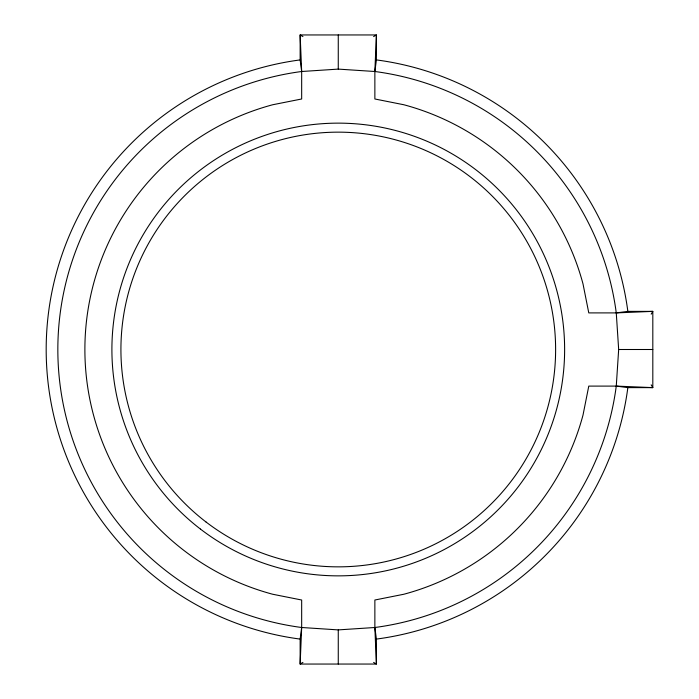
<?xml version="1.0" encoding="UTF-8"?>
<svg xmlns="http://www.w3.org/2000/svg" width="699" height="699" viewBox="0 0 699 699"><rect width="100%" height="100%" fill="white"/><g stroke="black" fill="none" stroke-linecap="round" stroke-linejoin="round"><path stroke-width="1.05" d="M302.929 36.593L300.142 34.95L301.671 71.499A280.395 280.395 0 0 0 301.671 627.501L300.142 664.05L376.394 664.05L376.394 639.087L374.865 627.501L374.865 600.013L403.847 594.246A253.379 253.379 0 0 0 583.01 415.084L588.776 386.101L616.265 386.101L652.814 387.622L652.814 311.378L627.851 311.378L616.265 312.899L588.776 312.899L583.01 283.916A253.379 253.379 0 0 0 403.847 104.754L374.865 98.987L374.865 71.499L376.394 34.95L300.142 34.95L300.142 59.913A292.086 292.086 0 0 0 300.142 639.087L300.142 664.05L302.929 662.407M301.671 627.501L338.264 629.895L374.865 627.501A280.395 280.395 0 0 0 616.265 386.101L618.667 349.5L616.265 312.899A280.395 280.395 0 0 0 374.865 71.499L338.264 69.105L301.671 71.499L301.671 98.987L272.689 104.754A253.379 253.379 0 0 0 272.689 594.246L301.671 600.013L301.671 627.501L300.142 639.087M374.865 71.499L376.394 59.913L376.394 34.95L373.598 36.593M651.171 314.166L652.814 311.378L616.265 312.899M618.667 349.5L652.814 349.5M616.265 386.101L627.851 387.622L652.814 387.622L651.171 384.834M373.598 662.407L376.394 664.05L374.865 627.501M300.142 59.913L301.671 71.499M338.264 34.95L338.264 69.105M338.264 629.895L338.264 664.05M627.851 387.622A292.086 292.086 0 0 1 376.394 639.087M376.394 59.913A292.086 292.086 0 0 1 627.851 311.378M205.952 521.935A217.354 217.354 0 0 0 553.757 377.871A217.354 217.354 0 0 0 255.091 148.695A217.354 217.354 0 0 0 205.952 521.935M200.464 529.082A226.362 226.362 0 0 0 562.686 379.05A226.362 226.362 0 0 0 251.64 140.368A226.362 226.362 0 0 0 200.464 529.082"/></g></svg>
